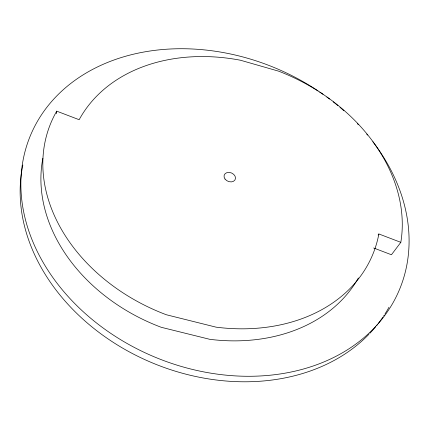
<?xml version="1.0" encoding="UTF-8"?>
<svg xmlns="http://www.w3.org/2000/svg" width="429" height="429" viewBox="0 0 429 429"><rect width="100%" height="100%" fill="white"/><g stroke="black" fill="none" stroke-linecap="round" stroke-linejoin="round"><path stroke-width="0.64" d="M56.36 113.717L56.719 111.154L79.161 119.712A173.729 133.623 23.7 0 1 240.433 60.232L278.571 71.15A173.729 133.623 23.7 0 1 400.825 242.337L391.441 254.756L373.627 247.973M378.121 235.017L378.866 233.966L400.825 242.337M388.969 307.255A197.807 155.968 22.7 0 1 385.017 313.915M384.309 315.015A197.807 155.968 22.7 0 1 383.59 316.109M382.856 317.197A197.807 155.968 22.7 0 1 378.174 323.622M377.354 324.673A197.807 155.968 22.7 0 1 376.512 325.713M375.665 326.753A197.807 155.968 22.7 0 1 369.841 333.312M368.902 334.293A197.807 155.968 22.7 0 1 138.723 356.73A197.807 155.968 22.7 0 1 22.839 165.052M372.881 141.758A199.957 156.59 22.7 0 1 258.687 376.051A199.957 156.59 22.7 0 1 23.541 157.829A199.957 156.59 22.7 0 1 318.061 90.884M319.723 92.004A199.957 156.59 22.7 0 1 323.032 94.289M326.844 97.024A199.957 156.59 22.7 0 1 329.531 99.019M333.242 101.871A199.957 156.59 22.7 0 1 337.907 105.625M339.94 107.325A199.957 156.59 22.7 0 1 343.919 110.762M357.368 123.675A199.957 156.59 22.7 0 1 358.29 124.646M366.715 134.073A199.957 156.59 22.7 0 1 367.562 135.087M358.376 277.96A170.104 132.829 21.7 0 1 209.813 339.323L161.288 327.311A170.104 132.829 21.7 0 1 42.857 158.258M378.866 233.966A173.863 133.827 21.7 0 1 216.087 327.161L166.393 314.768A173.863 133.827 21.7 0 1 56.719 111.154M225.011 179.032A5.942 4.537 22.7 0 0 234.947 179.998A5.942 4.537 22.7 0 0 229.333 172.41A5.942 4.537 22.7 0 0 225.011 179.032"/></g></svg>
